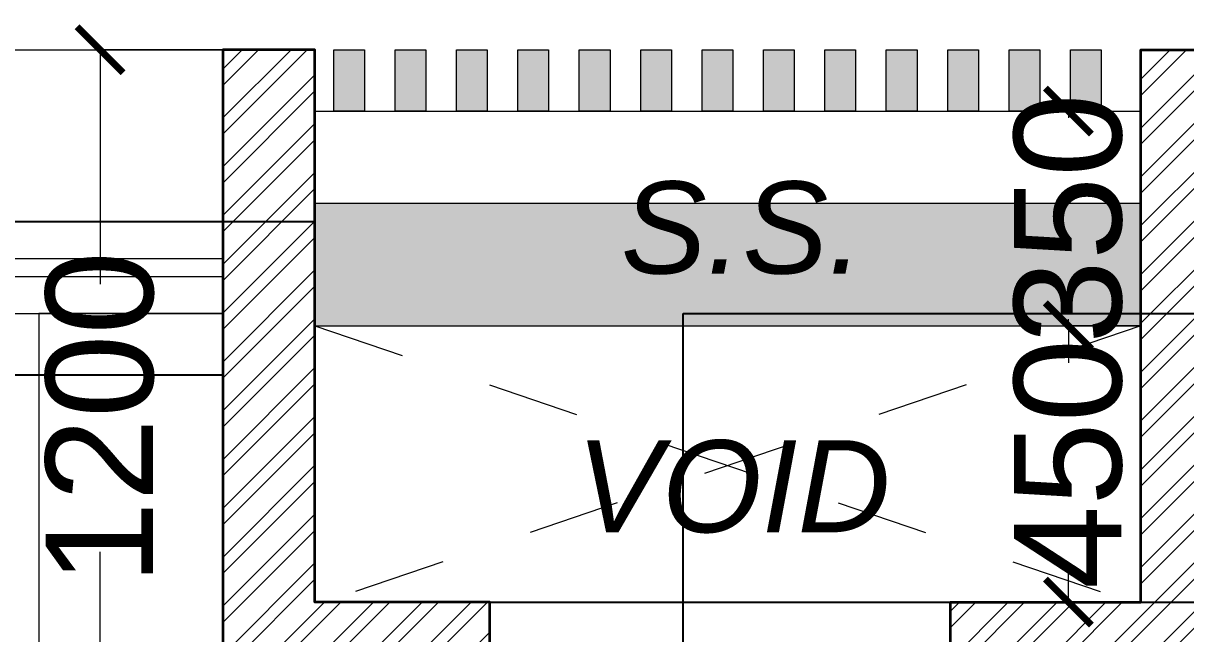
# Model space of a CAD drawing. Header units: millimetres. Extents: x 69529 to 85301, y 41669 to 59279.
# Drawn here: x 76139 to 78033, y 58157 to 59152 of the extents above; entities that cross this region are included whole.
import ezdxf

# ---------------------------------------------------------------- set-up
doc = ezdxf.new("R2010")
doc.units = ezdxf.units.MM
doc.linetypes.add('( Hidden )', pattern=[0.375, 0.25, -0.125])
doc.linetypes.add('DASH', pattern=[1, 0.5, -0.5])
for name, color, linetype, lineweight, true_color in [('DA_BEAM', 7, 'DASH', 15, 0xc2c20000), ('DA_BUILDING LINE', 7, 'Continuous', 9, 0xc2db0000), ('DA_DIMENSION', 7, 'Continuous', 5, 0xc2474747), ('DA_FURNITURE', 7, 'Continuous', 5, 0xc2666666), ('DA_FURNITURE HIDDEN', 7, 'Continuous', 5, 0xc2666666), ('DA_HATCH', 7, 'Continuous', 5, 0xc2545454)]:
    doc.layers.add(name, color=color, linetype=linetype, lineweight=lineweight, true_color=true_color)
for name, color, linetype, lineweight in [('DA_CARPET AREA RERA', 30, 'Continuous', 9), ('DA_CHAJJA', 44, 'Continuous', 0), ('DA_DOTTED LINES', 8, 'DASH', 5), ('DA_ELEVATION FEATURE', 5, 'Continuous', 5), ('DA_LINE', 155, 'Continuous', 9), ('DA_SUNK HATCH', 251, 'Continuous', 0), ('DA_TEXT IN SQ.FT', 193, 'Continuous', 9), ('DA_WALL', 7, 'Continuous', 35), ('DA_WINDOW', 4, 'Continuous', 9)]:
    doc.layers.add(name, color=color, linetype=linetype, lineweight=lineweight)
for name, color, linetype in [('PROP-ENVELOPE', 7, 'CONTINUOUS'), ('PROP-FURN', 9, 'CONTINUOUS'), ('PROP-SHELL', 7, 'CONTINUOUS')]:
    doc.layers.add(name, color=color, linetype=linetype)
doc.styles.add('MtXpl_Arial', font='ArialItalic.ttf')
doc.styles.get("Standard").update_dxf_attribs({"font": 'Arial.ttf'})
doc.dimstyles.get("Standard").update_dxf_attribs({"dimtxt": 0.18, "dimasz": 0.18, "dimexe": 0.18, "dimexo": 0.0625, "dimgap": 0.09, "dimtad": 1, "dimtih": 1, "dimtoh": 1, "dimdec": 4, "dimdsep": 46, "dimtxsty": 'Standard', "dimcen": 0.09, "dimazin": 3, "dimtfac": 1, "dimtdec": 4, "dimtmove": 0, "dimatfit": 3, "dimfxl": 1, "dimtolj": 1})

# ---------------------------------------------------------------- blocks, each defined once
blk = doc.blocks.new('_ArchTick')
at = {"color": 0, "linetype": 'ByBlock', "const_width": 0.15}
blk.add_lwpolyline([(-0.5, -0.5), (0.5, 0.5)], dxfattribs=at)
blk = doc.blocks.new('*D213')
at = {"layer": 'DA_DIMENSION'}
for p, q in [((-23083.7, 98986.5), (-23201.5, 98986.5)), ((-23201.3, 98986.5), (-23201.3, 98926.6)), ((-23201.3, 98536.5), (-23201.3, 98596.5)), ((-23083.7, 98536.5), (-23201.5, 98536.5))]:
    blk.add_line(p, q, dxfattribs=at)
at = {"layer": 'Defpoints', "color": 0}
for p in [(-23201.3, 98986.5), (-23083.6, 98986.5), (-23083.6, 98536.5)]:
    blk.add_point(p, dxfattribs=at)
at = {"layer": 'DA_DIMENSION', "xscale": 75, "yscale": 75, "zscale": 75}
for p, rotation in [((-23201.3, 98986.5), 90), ((-23201.3, 98536.5), 270)]:
    blk.add_blockref('_ArchTick', p, dxfattribs=dict(at, rotation=rotation))
at = {"layer": 'DA_DIMENSION', "color": 7, "insert": (-23201.3, 98761.5), "char_height": 175, "attachment_point": 5, "rotation": 90}
blk.add_mtext('\\A1;450', dxfattribs=at)
blk = doc.blocks.new('*D214')
at = {"layer": 'DA_DIMENSION'}
for p, q in [((-23162.4, 99336.5), (-23201.5, 99336.5)), ((-23201.3, 99336.5), (-23201.3, 99325.5)), ((-23201.3, 98986.5), (-23201.3, 98997.6)), ((-23083.7, 98986.5), (-23201.5, 98986.5))]:
    blk.add_line(p, q, dxfattribs=at)
at = {"layer": 'Defpoints', "color": 0}
for p in [(-23201.3, 99336.5), (-23162.3, 99336.5), (-23083.6, 98986.5)]:
    blk.add_point(p, dxfattribs=at)
at = {"layer": 'DA_DIMENSION', "xscale": 75, "yscale": 75, "zscale": 75}
for p, rotation in [((-23201.3, 99336.5), 90), ((-23201.3, 98986.5), 270)]:
    blk.add_blockref('_ArchTick', p, dxfattribs=dict(at, rotation=rotation))
at = {"layer": 'DA_DIMENSION', "color": 7, "insert": (-23201.3, 99161.5), "char_height": 175, "attachment_point": 5, "rotation": 90}
blk.add_mtext('\\A1;350', dxfattribs=at)
blk = doc.blocks.new('*D178')
at = {"layer": 'DA_DIMENSION'}
for p, q in [((-24578.7, 99436.5), (-24778.6, 99436.5)), ((-24778.4, 99436.5), (-24778.4, 99054.3)), ((-24778.4, 98236.5), (-24778.4, 98618.7)), ((-24578.7, 98236.5), (-24778.6, 98236.5))]:
    blk.add_line(p, q, dxfattribs=at)
at = {"layer": 'Defpoints', "color": 0}
for p in [(-24778.4, 99436.5), (-24578.6, 99436.5), (-24578.6, 98236.5)]:
    blk.add_point(p, dxfattribs=at)
at = {"layer": 'DA_DIMENSION', "xscale": 75, "yscale": 75, "zscale": 75}
for p, rotation in [((-24778.4, 99436.5), 90), ((-24778.4, 98236.5), 270)]:
    blk.add_blockref('_ArchTick', p, dxfattribs=dict(at, rotation=rotation))
at = {"layer": 'DA_DIMENSION', "color": 7, "insert": (-24778.4, 98836.5), "char_height": 175, "attachment_point": 5, "rotation": 90}
blk.add_mtext('\\A1;1200', dxfattribs=at)
blk = doc.blocks.new('fsdaafdh')
at = {"layer": 'DA_DIMENSION'}
for base, p1, p2, picture, middle in [((-24778.38627, 99436.52535), (-24578.59418, 98236.52535), (-24578.59418, 99436.52535), '*D178', (-24778.38627, 98836.52535)), ((-23201.34533, 99336.52536), (-23083.59418, 98986.52536), (-23162.32073, 99336.52536), '*D214', (-23201.34533, 99161.52536)), ((-23201.34533, 98986.52536), (-23083.59418, 98536.52536), (-23083.59418, 98986.52536), '*D213', (-23201.34533, 98761.52536))]:
    dim = blk.add_linear_dim(base=base, p1=p1, p2=p2, angle=90, dimstyle='Standard', dxfattribs=at)
    dim.commit()
    dim.dimension.update_dxf_attribs({"geometry": picture, "text_midpoint": middle})

msp = doc.modelspace()

# ---------------------------------------------------------------- hatches: boundary and pattern name
at = {"layer": 'DA_HATCH'}
h = msp.add_hatch(dxfattribs=at)
h.set_pattern_fill('ANSI32', color=256, scale=150)
h.set_pattern_definition([(45, (101042.82, -215688.83), (-39.774756, 39.774756), []), (45, (101069.34, -215688.83), (-39.774756, 39.774756), [])])
h.paths.add_polyline_path([(78084.22813, 58058.9767), (78084.22813, 54438.9767), (77959.22813, 54438.9767), (77959.22813, 58058.9767), (77649.22813, 58058.9767), (77649.22813, 58208.9767), (77959.22813, 58208.9767), (77959.22813, 58958.9767), (77959.22813, 59108.9767), (78109.22813, 59108.9767), (78109.22813, 58208.9767), (78449.22813, 58208.9767), (78449.22813, 58058.9767)])
h.paths.add_polyline_path([(76589.22813, 58058.9767), (76899.22813, 58058.9767), (76899.22813, 58208.9767), (76614.22813, 58208.9767), (76614.22813, 58958.9767), (76614.22813, 59108.9767), (76464.22813, 59108.9767), (76464.22813, 58058.9767), (76464.22813, 57908.9767), (76589.22813, 57908.9767)])
h.paths.add_polyline_path([(80214.22813, 58058.9767), (80214.22813, 54438.9767), (80339.22813, 54438.9767), (80339.22813, 58058.9767), (80649.22813, 58058.9767), (80649.22813, 58208.9767), (80339.22813, 58208.9767), (80339.22813, 58958.9767), (80339.22813, 59108.9767), (80189.22813, 59108.9767), (80189.22813, 58208.9767), (79849.22813, 58208.9767), (79849.22813, 58058.9767)])
h.paths.add_polyline_path([(81709.22424, 58208.9767), (81709.22813, 58953.9767), (81709.22813, 59108.9767), (81859.22813, 59108.9767), (81859.22813, 58208.9767)])
h.paths.add_polyline_path([(81399.22813, 58058.9767), (81399.22813, 58208.9767), (81709.22813, 58208.9767), (81709.22813, 58058.9767)], flags=17)
h.paths.add_polyline_path([(81834.22813, 57008.9767), (81834.22813, 55458.9767), (81089.22813, 55458.9767), (81089.22813, 55583.9767), (81709.22813, 55583.9767), (81709.22813, 57008.9767)])
h.paths.add_polyline_path([(75709.22813, 54558.9767), (77039.22813, 54558.9767), (77039.22813, 54433.9767), (75709.22813, 54433.9767)])
h.paths.add_polyline_path([(76464.22813, 57008.9767), (76464.22813, 55458.9767), (77209.22813, 55458.9767), (77209.22813, 55583.9767), (76589.22813, 55583.9767), (76589.22813, 57008.9767)])
h.paths.add_polyline_path([(73414.22813, 54558.9767), (73264.22813, 54558.9767), (73264.22813, 56708.9767), (73414.22813, 56708.9767)])
h.paths.add_polyline_path([(73494.22813, 58678.9767), (73414.22813, 58678.9767), (73414.22813, 57908.9767), (73264.22813, 57908.9767), (73264.22813, 59108.9767), (73494.22813, 59108.9767)])
h.paths.add_polyline_path([(80214.22813, 49553.97669), (80214.22813, 50783.9767), (80214.22813, 53508.9767), (81834.22813, 53508.9767), (81834.22813, 53383.9767), (80339.22813, 53383.9767), (80339.22813, 50933.9767), (80649.22813, 50933.9767), (80649.22813, 50783.9767), (80364.22813, 50783.9767), (80364.22813, 47608.95613), (80134.22813, 47608.97669), (80134.22813, 47758.97669), (80214.22812, 47758.97669)])
h.paths.add_polyline_path([(81709.22813, 50933.9767), (81399.22813, 50933.9767), (81399.22813, 50783.9767), (81709.22813, 50783.9767)], flags=17)
h.paths.add_polyline_path([(81709.22813, 50783.9767), (81709.22813, 49703.97669), (81709.22813, 49553.97669), (81859.22813, 49553.97669), (81859.22813, 50173.9767), (81939.22813, 50173.9767), (81939.22813, 50323.9767), (81859.22813, 50323.9767), (81859.22813, 50783.9767)])
h.paths.add_polyline_path([(77299.22813, 47758.9767), (77299.22813, 47608.9767), (76909.22813, 47608.9767), (76909.22813, 47758.9767)])
edge = h.paths.add_edge_path()
edge.add_line((85034.22813, 50163.9767), (85034.22813, 54433.9767))
edge.add_line((85034.22813, 54433.9767), (85034.22813, 54558.9767))
edge.add_line((85034.22813, 54558.9767), (85034.22813, 58828.9767))
edge.add_line((85034.22813, 58828.9767), (84884.22813, 58828.9767))
edge.add_line((84884.22813, 58828.9767), (84884.22813, 54558.9767))
edge.add_line((84884.22813, 54558.9767), (81259.22813, 54558.9767))
edge.add_line((81259.22813, 54558.9767), (81259.22813, 54433.9767))
edge.add_line((81259.22813, 54433.9767), (84884.22813, 54433.9767))
edge.add_line((84884.22813, 54433.9767), (84884.22813, 50173.9767))
edge.add_line((84884.22813, 50173.9767), (85034.22813, 50173.9767))
h.paths.add_polyline_path([(81834.22813, 51983.9767), (81834.22813, 52638.9767), (81709.22813, 52638.9767), (81709.22813, 51983.9767)], flags=17)
h = msp.add_hatch(color=256, dxfattribs=at)
h.dxf.hatch_style = 1
h.paths.add_polyline_path([(76694.93605, 59108.9767), (76694.93605, 59008.9767), (76644.93605, 59008.9767), (76644.93605, 59108.9767)])
h.paths.add_polyline_path([(77894.93605, 59108.9767), (77894.93605, 59008.9767), (77844.93605, 59008.9767), (77844.93605, 59108.9767)])
h.paths.add_polyline_path([(77794.93605, 59108.9767), (77794.93605, 59008.9767), (77744.93605, 59008.9767), (77744.93605, 59108.9767)])
h.paths.add_polyline_path([(77694.93605, 59108.9767), (77694.93605, 59008.9767), (77644.93605, 59008.9767), (77644.93605, 59108.9767)])
h.paths.add_polyline_path([(77594.93605, 59108.9767), (77594.93605, 59008.9767), (77544.93605, 59008.9767), (77544.93605, 59108.9767)])
h.paths.add_polyline_path([(77494.93605, 59108.9767), (77494.93605, 59008.9767), (77444.93605, 59008.9767), (77444.93605, 59108.9767)])
h.paths.add_polyline_path([(77394.93605, 59108.9767), (77394.93605, 59008.9767), (77344.93605, 59008.9767), (77344.93605, 59108.9767)])
h.paths.add_polyline_path([(77294.93605, 59108.9767), (77294.93605, 59008.9767), (77244.93605, 59008.9767), (77244.93605, 59108.9767)])
h.paths.add_polyline_path([(77194.93605, 59108.9767), (77194.93605, 59008.9767), (77144.93605, 59008.9767), (77144.93605, 59108.9767)])
h.paths.add_polyline_path([(77094.93605, 59108.9767), (77094.93605, 59008.9767), (77044.93605, 59008.9767), (77044.93605, 59108.9767)])
h.paths.add_polyline_path([(76994.93605, 59108.9767), (76994.93605, 59008.9767), (76944.93605, 59008.9767), (76944.93605, 59108.9767)])
h.paths.add_polyline_path([(76894.93605, 59108.9767), (76894.93605, 59008.9767), (76844.93605, 59008.9767), (76844.93605, 59108.9767)])
h.paths.add_polyline_path([(76794.93605, 59108.9767), (76794.93605, 59008.9767), (76744.93605, 59008.9767), (76744.93605, 59108.9767)])
at = {"layer": 'DA_SUNK HATCH'}
h = msp.add_hatch(dxfattribs=at)
h.set_pattern_fill('ANGLE', color=256, scale=300)
h.set_pattern_definition([(0, (101042.82, -40322.55), (0, 82.5), [60, -22.5]), (90, (101042.82, -40322.55), (-82.5, 5e-15), [60, -22.5])])
h.paths.add_polyline_path([(80364.23652, 50168.9767), (81709.21974, 50168.9767), (81709.22931, 49803.95897), (80364.24609, 49803.95897)])
h.paths.add_polyline_path([(80339.22813, 58858.9767), (81709.22813, 58858.9767), (81709.22813, 58658.9767), (80339.22813, 58658.9767)])
h.paths.add_polyline_path([(76614.22813, 58858.9767), (77959.22813, 58858.9767), (77959.22813, 58658.9767), (76614.22813, 58658.9767)])

# ---------------------------------------------------------------- linework, layer by layer
at = {"layer": 'DA_BEAM', "linetype": 'ByBlock', "ltscale": 200}
for p, q in [((76614.22813, 59008.9767), (77959.22813, 59008.9767)), ((76614.22813, 58858.9767), (77959.22813, 58858.9767))]:
    msp.add_line(p, q, dxfattribs=at)
at = {"layer": 'DA_BUILDING LINE', "linetype": '( Hidden )', "ltscale": 500}
for p, q in [((73264.22813, 58828.9767), (76614.22813, 58828.9767)), ((76614.22813, 58828.9767), (76614.22813, 58208.9767)), ((76614.22813, 58208.9767), (81709.22424, 58208.9767))]:
    msp.add_line(p, q, dxfattribs=at)
at = {"layer": 'DA_CARPET AREA RERA'}
msp.add_lwpolyline([(74019.22813, 48978.9767), (74169.22813, 48978.9767), (75709.22813, 48978.9767), (75709.02425, 54558.9767), (73414.22813, 54558.9767), (73414.22813, 58678.9767), (76464.22813, 58678.9767), (76464.22813, 58058.9767), (81709.22813, 58058.9767), (81859.22813, 58058.9767), (81859.22813, 58678.9767), (84884.22813, 58678.9767), (84884.22813, 50323.9767), (81859.22813, 50323.9767), (81859.22813, 50933.9767), (80214.22813, 50933.9767), (80214.22812, 47758.97669), (80214.22813, 47608.97669), (77214.22813, 47608.9767), (77214.22813, 47758.9767), (74019.22813, 47758.9767), (74019.22813, 48818.9767)], close=True, dxfattribs=at)
at = {"layer": 'DA_CHAJJA'}
msp.add_line((73414.22813, 59108.9767), (76464.22813, 59108.9767), dxfattribs=at)
at = {"layer": 'DA_DOTTED LINES', "ltscale": 300}
for p, q in [((76614.22813, 58658.9767), (77959.22813, 58203.9767)), ((77959.22813, 58658.9767), (76614.22813, 58203.9767))]:
    msp.add_line(p, q, dxfattribs=at)
at = {"layer": 'DA_ELEVATION FEATURE'}
for points in [[(76694.93605, 59108.9767), (76694.93605, 59008.9767), (76644.93605, 59008.9767), (76644.93605, 59108.9767)], [(76794.93605, 59108.9767), (76794.93605, 59008.9767), (76744.93605, 59008.9767), (76744.93605, 59108.9767)], [(76894.93605, 59108.9767), (76894.93605, 59008.9767), (76844.93605, 59008.9767), (76844.93605, 59108.9767)], [(76994.93605, 59108.9767), (76994.93605, 59008.9767), (76944.93605, 59008.9767), (76944.93605, 59108.9767)], [(77094.93605, 59108.9767), (77094.93605, 59008.9767), (77044.93605, 59008.9767), (77044.93605, 59108.9767)], [(77194.93605, 59108.9767), (77194.93605, 59008.9767), (77144.93605, 59008.9767), (77144.93605, 59108.9767)], [(77294.93605, 59108.9767), (77294.93605, 59008.9767), (77244.93605, 59008.9767), (77244.93605, 59108.9767)], [(77394.93605, 59108.9767), (77394.93605, 59008.9767), (77344.93605, 59008.9767), (77344.93605, 59108.9767)], [(77494.93605, 59108.9767), (77494.93605, 59008.9767), (77444.93605, 59008.9767), (77444.93605, 59108.9767)], [(77594.93605, 59108.9767), (77594.93605, 59008.9767), (77544.93605, 59008.9767), (77544.93605, 59108.9767)], [(77694.93605, 59108.9767), (77694.93605, 59008.9767), (77644.93605, 59008.9767), (77644.93605, 59108.9767)], [(77794.93605, 59108.9767), (77794.93605, 59008.9767), (77744.93605, 59008.9767), (77744.93605, 59108.9767)], [(77894.93605, 59108.9767), (77894.93605, 59008.9767), (77844.93605, 59008.9767), (77844.93605, 59108.9767)]]:
    msp.add_lwpolyline(points, close=True, dxfattribs=at)
at = {"layer": 'DA_FURNITURE'}
msp.add_line((76164.22697, 58378.979), (76164.22697, 58378.979), dxfattribs=at)
at = {"layer": 'DA_FURNITURE HIDDEN'}
msp.add_lwpolyline([(76464.22813, 58678.97664), (76164.74326, 58678.97675), (76164.74326, 55458.9767), (76464.22813, 55458.9767)], dxfattribs=at)
at = {"layer": 'DA_LINE'}
msp.add_line((76614.22813, 58658.9767), (77959.22813, 58658.9767), dxfattribs=at)
at = {"layer": 'DA_WALL'}
msp.add_lwpolyline([(76589.22813, 57908.9767), (76589.22813, 58058.9767), (76899.22813, 58058.9767), (76899.22813, 58208.9767), (76614.22813, 58208.9767), (76614.22813, 58958.9767), (76614.22813, 58958.9767), (76614.22813, 59108.9767), (76464.22813, 59108.9767), (76464.22813, 58058.9767), (76464.22813, 58058.9767), (76464.22813, 57908.9767)], close=True, dxfattribs=at)
msp.add_lwpolyline([(77959.22813, 55583.9767), (77959.22813, 58058.9767), (77649.22813, 58058.9767), (77649.22813, 58208.9767), (77959.22813, 58208.9767), (77959.22813, 58958.9767), (77959.22813, 58958.9767), (77959.22813, 59108.9767), (78109.22813, 59108.9767), (78109.22813, 58208.9767), (78449.22813, 58208.9767), (78449.22813, 58058.9767), (78084.22813, 58058.9767), (78084.22813, 54433.9767), (77959.22813, 54433.9767), (77959.22813, 55458.9767)], dxfattribs=at)
at = {"layer": 'DA_WINDOW'}
for points in [[(73494.22813, 58678.9767), (76464.22813, 58678.9767), (76464.22813, 58828.9767), (73494.22813, 58828.9767)], [(73494.22813, 58768.9767), (76464.22813, 58768.9767), (76464.22813, 58738.9767), (73494.22813, 58738.9767)], [(76899.22813, 58058.9767), (77649.22813, 58058.9767), (77649.22813, 58208.9767), (76899.22813, 58208.9767)]]:
    msp.add_lwpolyline(points, close=True, dxfattribs=at)
at = {"layer": 'PROP-ENVELOPE'}
msp.add_lwpolyline([(73264.2, 58829), (76614.2, 58829), (76614.2, 58209), (81709.2, 58209), (81709.2, 58829), (85034.2, 58829), (85034.2, 50174), (81709.2, 50174), (81709.2, 50784), (80364.2, 50784), (80364.2, 46209), (77064.2, 46209), (77064.2, 47609), (73869.2, 47609), (73869.2, 49129), (75559.2, 49129), (75559.2, 54409), (73264.2, 54409)], close=True, dxfattribs=at)
at = {"layer": 'PROP-FURN'}
msp.add_lwpolyline([(75864.2, 58579), (76464.2, 58579), (76464.2, 57529), (75864.2, 57529)], close=True, dxfattribs=at)
at = {"layer": 'PROP-SHELL'}
for p, q in [((77214.2, 57429), (77214.2, 58679)), ((77214.2, 58679), (80264.2, 58679))]:
    msp.add_line(p, q, dxfattribs=at)

# ---------------------------------------------------------------- block references
at = {"layer": 'DA_HATCH'}
msp.add_blockref('fsdaafdh', (101042.82231, -40327.54866), dxfattribs=at)

# ---------------------------------------------------------------- texts
at = {"layer": 'DA_TEXT IN SQ.FT', "style": 'MtXpl_Arial'}
for s, p in [('S.S.', (77112.60383, 58744.31762, 0)), ('VOID', (77039.49674, 58322.75597, 0))]:
    msp.add_text(s, height=150, dxfattribs=at).set_placement(p)

doc.saveas('drawing.dxf')
